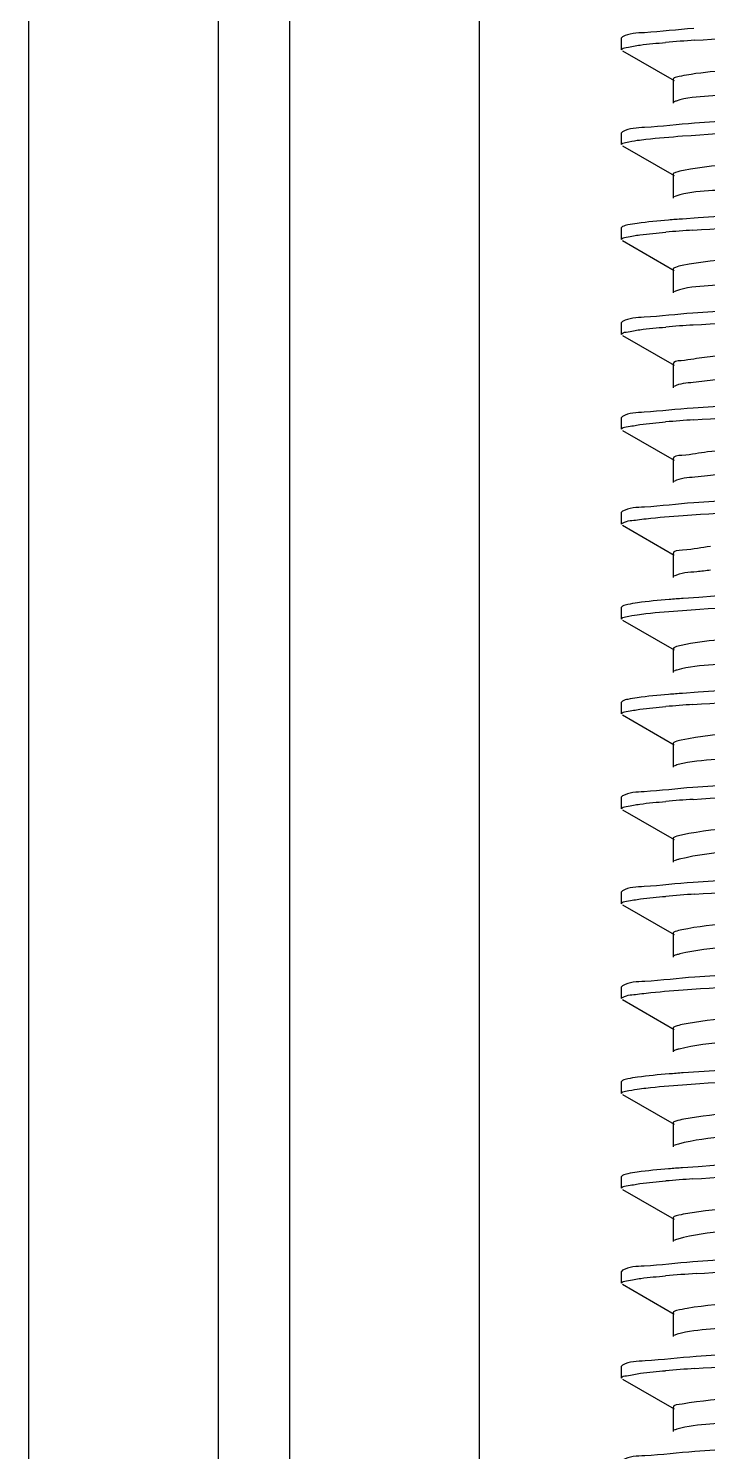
# Model space of a CAD drawing. Extents: x 1382187 to 1725648, y 860327 to 1571294.
# Drawn here: x 1512743.1 to 1512913.5, y 1212061.1 to 1212418.3 of the extents above; entities that cross this region are included whole.
import ezdxf

# ---------------------------------------------------------------- set-up
doc = ezdxf.new("R2010")
doc.units = 0
doc.header["$LTSCALE"] = 1000
doc.header["$MEASUREMENT"] = 0

msp = doc.modelspace()

# ---------------------------------------------------------------- linework, layer by layer
at = {"linetype": 'Continuous'}
for p, q in [((1512743.1, 1215988.29), (1512743.1, 1211247.26)), ((1512790.73, 1215988.29), (1512790.73, 1211247.26)), ((1512808.59, 1215988.29), (1512808.59, 1211247.26)), ((1512856.21, 1215988.29), (1512856.21, 1211247.26)), ((1512892.16, 1212416.19), (1512891.93, 1212415.93)), ((1512891.93, 1212412.95), (1512891.93, 1212415.93)), ((1512891.93, 1212412.95), (1512891.93, 1212415.93)), ((1512892.16, 1212412.69), (1512905.08, 1212405.21)), ((1512904.82, 1212405.51), (1512904.82, 1212399.56)), ((1512892.16, 1212392.38), (1512891.93, 1212392.12)), ((1512891.93, 1212389.14), (1512891.93, 1212392.12)), ((1512891.93, 1212389.14), (1512891.93, 1212392.12)), ((1512892.16, 1212388.88), (1512905.08, 1212381.4)), ((1512904.82, 1212381.7), (1512904.82, 1212375.75)), ((1512905.52, 1212376.24), (1512905.08, 1212376.05)), ((1512892.16, 1212368.57), (1512891.93, 1212368.31)), ((1512891.93, 1212365.33), (1512891.93, 1212368.31)), ((1512891.93, 1212365.33), (1512891.93, 1212368.31)), ((1512892.16, 1212365.07), (1512905.08, 1212357.59)), ((1512904.82, 1212357.89), (1512904.82, 1212351.93)), ((1512905.48, 1212352.41), (1512905.08, 1212352.24)), ((1512892.16, 1212344.75), (1512891.93, 1212344.49)), ((1512891.93, 1212341.52), (1512891.93, 1212344.49)), ((1512891.93, 1212341.52), (1512891.93, 1212344.49)), ((1512892.16, 1212341.26), (1512905.08, 1212333.77)), ((1512904.82, 1212334.07), (1512904.82, 1212328.12)), ((1512892.16, 1212320.94), (1512891.93, 1212320.68)), ((1512891.93, 1212317.7), (1512891.93, 1212320.68)), ((1512891.93, 1212317.7), (1512891.93, 1212320.68)), ((1512892.16, 1212317.44), (1512905.08, 1212309.96)), ((1512904.82, 1212310.26), (1512904.82, 1212304.31)), ((1512892.16, 1212297.13), (1512891.93, 1212296.87)), ((1512891.93, 1212293.89), (1512891.93, 1212296.87)), ((1512891.93, 1212293.89), (1512891.93, 1212296.87)), ((1512892.16, 1212293.63), (1512905.08, 1212286.15)), ((1512904.82, 1212286.45), (1512904.82, 1212280.5)), ((1512892.16, 1212273.31), (1512891.93, 1212273.05)), ((1512891.93, 1212270.08), (1512891.93, 1212273.05)), ((1512891.93, 1212270.08), (1512891.93, 1212273.05)), ((1512892.16, 1212269.82), (1512905.08, 1212262.33)), ((1512904.82, 1212262.64), (1512904.82, 1212256.68)), ((1512892.16, 1212249.5), (1512891.93, 1212249.24)), ((1512891.93, 1212246.26), (1512891.93, 1212249.24)), ((1512891.93, 1212246.26), (1512891.93, 1212249.24)), ((1512892.16, 1212246), (1512905.08, 1212238.52)), ((1512904.82, 1212238.82), (1512904.82, 1212232.87)), ((1512892.16, 1212225.69), (1512891.93, 1212225.43)), ((1512891.93, 1212222.45), (1512891.93, 1212225.43)), ((1512891.93, 1212222.45), (1512891.93, 1212225.43)), ((1512892.16, 1212222.19), (1512905.08, 1212214.71)), ((1512904.82, 1212215.01), (1512904.82, 1212209.06)), ((1512892.16, 1212201.88), (1512891.93, 1212201.62)), ((1512891.93, 1212198.64), (1512891.93, 1212201.62)), ((1512891.93, 1212198.64), (1512891.93, 1212201.62)), ((1512892.16, 1212198.38), (1512905.08, 1212190.9)), ((1512904.82, 1212191.2), (1512904.82, 1212185.24)), ((1512892.16, 1212178.06), (1512891.93, 1212177.8)), ((1512891.93, 1212174.83), (1512891.93, 1212177.8)), ((1512891.93, 1212174.83), (1512891.93, 1212177.8)), ((1512892.16, 1212174.57), (1512905.08, 1212167.08)), ((1512904.82, 1212167.38), (1512904.82, 1212161.43)), ((1512892.16, 1212154.25), (1512891.93, 1212153.99)), ((1512891.93, 1212151.01), (1512891.93, 1212153.99)), ((1512891.93, 1212151.01), (1512891.93, 1212153.99)), ((1512892.16, 1212150.75), (1512905.08, 1212143.27)), ((1512904.82, 1212143.57), (1512904.82, 1212137.62)), ((1512892.16, 1212130.44), (1512891.93, 1212130.18)), ((1512891.93, 1212127.2), (1512891.93, 1212130.18)), ((1512891.93, 1212127.2), (1512891.93, 1212130.18)), ((1512892.16, 1212126.94), (1512905.08, 1212119.46)), ((1512904.82, 1212119.76), (1512904.82, 1212113.81)), ((1512892.16, 1212106.63), (1512891.93, 1212106.36)), ((1512891.93, 1212103.39), (1512891.93, 1212106.36)), ((1512891.93, 1212103.39), (1512891.93, 1212106.36)), ((1512892.16, 1212103.13), (1512905.08, 1212095.65)), ((1512904.82, 1212095.95), (1512904.82, 1212089.99)), ((1512892.16, 1212082.81), (1512891.93, 1212082.55)), ((1512891.93, 1212079.58), (1512891.93, 1212082.55)), ((1512891.93, 1212079.58), (1512891.93, 1212082.55)), ((1512892.16, 1212079.31), (1512905.08, 1212071.83)), ((1512904.82, 1212072.13), (1512904.82, 1212066.18))]:
    msp.add_line(p, q, dxfattribs=at)
for centre, radius, start, end in [((1512937.69, 1212001.6), 414.65, 93.7954, 94.806), ((1512937.15, 1211960.7), 407.91, 93.8436, 94.8035), ((1512937.22, 1211936.01), 408.78, 93.8362, 94.8047), ((1512937.4, 1211910.02), 410.97, 93.8204, 94.8056), ((1512937.15, 1211841.64), 407.9, 93.8437, 94.8034), ((1512937.22, 1211817), 408.74, 93.8366, 94.8046), ((1512937.84, 1211785.36), 416.58, 93.7887, 94.801), ((1512937.15, 1211722.58), 407.89, 93.8438, 94.8034), ((1512938.28, 1211684.5), 422.21, 93.753, 94.8001), ((1512937.85, 1211666.12), 416.76, 93.7875, 94.801)]:
    msp.add_arc(centre, radius, start, end, dxfattribs=at)
for points, knots in [([(1512910.24, 1212415.34), (1512921.53, 1212416.11), (1512972.93, 1212418.58), (1513024.39, 1212419.77), (1513064.43, 1212422.49)], [0, 0, 0, 0, 0.21997, 1, 1, 1, 1]), ([(1512910.02, 1212418.31), (1512905.89, 1212418.02), (1512900.09, 1212417.22), (1512893.77, 1212417.12), (1512892.16, 1212416.19)], [0, 0, 0, 0, 0.690434, 1, 1, 1, 1]), ([(1513065.26, 1212416.19), (1513055.13, 1212414.73), (1513019.96, 1212413.13), (1512974.04, 1212411), (1512931.9, 1212408.66), (1512914.55, 1212407.64), (1512908.16, 1212406.6)], [0, 0, 0, 0, 0.195214, 0.66949, 0.876579, 1, 1, 1, 1]), ([(1512891.93, 1212412.95), (1512891.93, 1212413.39), (1512894.22, 1212413.67), (1512895.38, 1212413.99), (1512896.54, 1212414.14)], [0, 0, 0, 0, 0.271456, 1, 1, 1, 1]), ([(1513065.26, 1212410.24), (1513054.27, 1212408.65), (1513025.56, 1212407.48), (1512988.09, 1212405.55), (1512954.12, 1212403.95), (1512932.18, 1212402.89), (1512916.51, 1212401.49), (1512908.18, 1212400.96), (1512905.57, 1212400.07)], [0, 0, 0, 0, 0.2081, 0.537452, 0.703534, 0.845734, 0.94828, 1, 1, 1, 1]), ([(1512908.16, 1212406.6), (1512907.32, 1212406.46), (1512906.41, 1212406.24), (1512904.82, 1212405.85), (1512904.82, 1212405.51)], [0, 0, 0, 0, 0.718866, 1, 1, 1, 1]), ([(1513064.43, 1212401.66), (1513053.19, 1212400.89), (1513001.79, 1212398.42), (1512950.34, 1212397.21), (1512910.24, 1212394.51)], [0, 0, 0, 0, 0.218927, 1, 1, 1, 1]), ([(1512905.57, 1212400.07), (1512905.47, 1212400.04), (1512905.31, 1212399.98), (1512905.15, 1212399.9), (1512905.08, 1212399.86)], [0, 0, 0, 0, 0.55363, 1, 1, 1, 1]), ([(1512907.2, 1212391.32), (1512918.69, 1212392.16), (1512972.07, 1212394.76), (1513025.52, 1212395.81), (1513067.32, 1212398.88)], [0, 0, 0, 0, 0.21564, 1, 1, 1, 1]), ([(1512910.24, 1212394.51), (1512906.06, 1212394.22), (1512900.19, 1212393.41), (1512893.79, 1212393.32), (1512892.16, 1212392.38)], [0, 0, 0, 0, 0.690663, 1, 1, 1, 1]), ([(1512895.84, 1212390.23), (1512896.56, 1212390.33), (1512900.34, 1212390.79), (1512904.13, 1212391.09), (1512907.2, 1212391.32)], [0, 0, 0, 0, 0.191483, 1, 1, 1, 1]), ([(1513065.77, 1212392.46), (1513055.63, 1212390.9), (1513028.62, 1212389.77), (1512985.32, 1212387.62), (1512942.82, 1212385.26), (1512916.78, 1212384.38), (1512907.42, 1212382.65)], [0, 0, 0, 0, 0.194105, 0.509785, 0.82001, 1, 1, 1, 1]), ([(1512891.93, 1212389.14), (1512891.93, 1212389.52), (1512893.85, 1212389.83), (1512894.86, 1212390.09), (1512895.84, 1212390.23)], [0, 0, 0, 0, 0.274278, 1, 1, 1, 1]), ([(1513065.77, 1212386.5), (1513054.95, 1212384.84), (1513026.26, 1212383.74), (1512988.75, 1212381.76), (1512954.5, 1212380.15), (1512932.32, 1212379.1), (1512916.53, 1212377.66), (1512908.12, 1212377.16), (1512905.52, 1212376.24)], [0, 0, 0, 0, 0.204575, 0.534732, 0.702004, 0.845303, 0.948449, 1, 1, 1, 1]), ([(1512907.42, 1212382.65), (1512906.76, 1212382.53), (1512906.03, 1212382.36), (1512904.82, 1212381.97), (1512904.82, 1212381.7)], [0, 0, 0, 0, 0.712667, 1, 1, 1, 1]), ([(1513067.32, 1212378.05), (1513055.86, 1212377.2), (1513002.48, 1212374.6), (1512949.03, 1212373.55), (1512907.2, 1212370.48)], [0, 0, 0, 0, 0.215051, 1, 1, 1, 1]), ([(1512909.81, 1212367.69), (1512921.09, 1212368.46), (1512972.68, 1212370.94), (1513024.33, 1212372.13), (1513064.56, 1212374.88)], [0, 0, 0, 0, 0.219067, 1, 1, 1, 1]), ([(1512895.84, 1212369.39), (1512895.04, 1212369.28), (1512893.81, 1212369.07), (1512892.55, 1212368.79), (1512892.16, 1212368.57)], [0, 0, 0, 0, 0.643579, 1, 1, 1, 1]), ([(1512907.2, 1212370.48), (1512906.03, 1212370.4), (1512902.24, 1212370.1), (1512898.45, 1212369.76), (1512895.84, 1212369.39)], [0, 0, 0, 0, 0.307323, 1, 1, 1, 1]), ([(1512891.93, 1212365.33), (1512891.93, 1212365.76), (1512894.21, 1212366.05), (1512895.36, 1212366.36), (1512896.5, 1212366.51)], [0, 0, 0, 0, 0.271597, 1, 1, 1, 1]), ([(1513066.25, 1212368.72), (1513056.22, 1212367.07), (1513029.1, 1212366.02), (1512985.52, 1212363.82), (1512942.68, 1212361.39), (1512916.44, 1212360.61), (1512907.13, 1212358.79)], [0, 0, 0, 0, 0.1914, 0.508904, 0.82143, 1, 1, 1, 1]), ([(1513066.25, 1212362.77), (1513055.6, 1212361.01), (1513026.95, 1212360.01), (1512989.43, 1212357.97), (1512954.89, 1212356.36), (1512932.48, 1212355.3), (1512916.55, 1212353.84), (1512908.07, 1212353.36), (1512905.48, 1212352.41)], [0, 0, 0, 0, 0.200932, 0.531835, 0.700309, 0.844745, 0.948548, 1, 1, 1, 1]), ([(1512907.13, 1212358.79), (1512906.55, 1212358.67), (1512905.87, 1212358.52), (1512904.82, 1212358.13), (1512904.82, 1212357.89)], [0, 0, 0, 0, 0.709469, 1, 1, 1, 1]), ([(1513064.56, 1212354.04), (1513053.28, 1212353.27), (1513001.69, 1212350.78), (1512950.04, 1212349.6), (1512909.81, 1212346.85)], [0, 0, 0, 0, 0.219037, 1, 1, 1, 1]), ([(1512909.87, 1212343.88), (1512921.15, 1212344.65), (1512972.69, 1212347.13), (1513024.29, 1212348.32), (1513064.48, 1212351.06)], [0, 0, 0, 0, 0.219143, 1, 1, 1, 1]), ([(1512909.81, 1212346.85), (1512905.72, 1212346.57), (1512900, 1212345.78), (1512893.75, 1212345.67), (1512892.16, 1212344.75)], [0, 0, 0, 0, 0.690196, 1, 1, 1, 1]), ([(1513066.7, 1212344.98), (1513057.95, 1212343.44), (1513033.77, 1212342.47), (1512993.68, 1212340.24), (1512951.19, 1212338.33), (1512923.89, 1212336.95), (1512912.75, 1212335.75)], [0, 0, 0, 0, 0.172879, 0.468878, 0.781995, 1, 1, 1, 1]), ([(1512891.93, 1212341.52), (1512891.93, 1212341.95), (1512894.2, 1212342.23), (1512895.35, 1212342.54), (1512896.49, 1212342.69)], [0, 0, 0, 0, 0.271633, 1, 1, 1, 1]), ([(1513066.7, 1212339.03), (1513057.95, 1212337.48), (1513033.77, 1212336.52), (1512993.68, 1212334.28), (1512951.19, 1212332.38), (1512923.89, 1212331), (1512912.75, 1212329.8)], [0, 0, 0, 0, 0.172879, 0.468878, 0.781995, 1, 1, 1, 1]), ([(1512912.75, 1212335.75), (1512910.77, 1212335.54), (1512908.88, 1212334.95), (1512904.82, 1212334.8), (1512904.82, 1212334.07)], [0, 0, 0, 0, 0.733223, 1, 1, 1, 1]), ([(1513064.48, 1212330.22), (1513053.2, 1212329.45), (1513001.66, 1212326.97), (1512950.06, 1212325.78), (1512909.87, 1212323.04)], [0, 0, 0, 0, 0.219178, 1, 1, 1, 1]), ([(1512912.75, 1212329.8), (1512911.79, 1212329.69), (1512909.25, 1212329.32), (1512906.49, 1212329.24), (1512905.08, 1212328.42)], [0, 0, 0, 0, 0.372684, 1, 1, 1, 1]), ([(1512910.01, 1212320.08), (1512921.3, 1212320.84), (1512972.77, 1212323.32), (1513024.3, 1212324.51), (1513064.43, 1212327.24)], [0, 0, 0, 0, 0.219437, 1, 1, 1, 1]), ([(1512909.87, 1212323.04), (1512905.77, 1212322.76), (1512900.02, 1212321.97), (1512893.76, 1212321.86), (1512892.16, 1212320.94)], [0, 0, 0, 0, 0.690275, 1, 1, 1, 1]), ([(1513067.12, 1212321.25), (1513058.66, 1212319.63), (1513034.86, 1212318.77), (1512995.13, 1212316.47), (1512952.46, 1212314.6), (1512924.86, 1212313.19), (1512913.47, 1212312.01)], [0, 0, 0, 0, 0.167774, 0.461831, 0.776883, 1, 1, 1, 1]), ([(1512891.93, 1212317.7), (1512891.93, 1212318.13), (1512894.2, 1212318.42), (1512895.35, 1212318.73), (1512896.5, 1212318.88)], [0, 0, 0, 0, 0.271588, 1, 1, 1, 1]), ([(1513067.12, 1212315.29), (1513058.66, 1212313.68), (1513034.86, 1212312.82), (1512995.13, 1212310.51), (1512952.46, 1212308.64), (1512924.86, 1212307.24), (1512913.47, 1212306.06)], [0, 0, 0, 0, 0.167774, 0.461831, 0.776883, 1, 1, 1, 1]), ([(1512913.47, 1212312.01), (1512911.31, 1212311.79), (1512909.27, 1212311.14), (1512904.82, 1212311.05), (1512904.82, 1212310.26)], [0, 0, 0, 0, 0.734072, 1, 1, 1, 1]), ([(1512913.47, 1212306.06), (1512912.42, 1212305.95), (1512909.64, 1212305.55), (1512906.62, 1212305.5), (1512905.08, 1212304.61)], [0, 0, 0, 0, 0.374658, 1, 1, 1, 1]), ([(1513064.43, 1212306.4), (1513053.17, 1212305.64), (1513001.69, 1212303.16), (1512950.16, 1212301.96), (1512910.01, 1212299.24)], [0, 0, 0, 0, 0.219145, 1, 1, 1, 1]), ([(1512907.36, 1212296.08), (1512918.87, 1212296.92), (1512972.21, 1212299.51), (1513025.63, 1212300.56), (1513067.38, 1212303.64)], [0, 0, 0, 0, 0.216129, 1, 1, 1, 1]), ([(1512910.01, 1212299.24), (1512905.88, 1212298.96), (1512900.09, 1212298.16), (1512893.77, 1212298.05), (1512892.16, 1212297.13)], [0, 0, 0, 0, 0.690428, 1, 1, 1, 1]), ([(1512891.93, 1212293.89), (1512891.93, 1212294.01), (1512893.34, 1212294.9), (1512894.63, 1212294.81), (1512895.89, 1212294.99)], [0, 0, 0, 0, 0.088901, 1, 1, 1, 1]), ([(1512895.89, 1212294.99), (1512896.62, 1212295.09), (1512900.43, 1212295.55), (1512904.26, 1212295.85), (1512907.36, 1212296.08)], [0, 0, 0, 0, 0.191572, 1, 1, 1, 1]), ([(1512914.23, 1212288.28), (1512911.88, 1212288.05), (1512909.68, 1212287.33), (1512904.82, 1212287.3), (1512904.82, 1212286.45)], [0, 0, 0, 0, 0.734772, 1, 1, 1, 1]), ([(1512914.23, 1212282.32), (1512913.07, 1212282.21), (1512910.05, 1212281.77), (1512906.75, 1212281.77), (1512905.08, 1212280.8)], [0, 0, 0, 0, 0.376452, 1, 1, 1, 1]), ([(1513067.38, 1212282.8), (1513055.94, 1212281.96), (1513002.6, 1212279.35), (1512949.18, 1212278.29), (1512907.36, 1212275.24)], [0, 0, 0, 0, 0.214712, 1, 1, 1, 1]), ([(1512907.2, 1212272.25), (1512918.7, 1212273.1), (1512972.07, 1212275.7), (1513025.53, 1212276.74), (1513067.32, 1212279.82)], [0, 0, 0, 0, 0.215653, 1, 1, 1, 1]), ([(1512895.89, 1212274.15), (1512895.07, 1212274.04), (1512893.83, 1212273.82), (1512892.55, 1212273.54), (1512892.16, 1212273.31)], [0, 0, 0, 0, 0.644071, 1, 1, 1, 1]), ([(1512907.36, 1212275.24), (1512906.18, 1212275.16), (1512902.35, 1212274.86), (1512898.52, 1212274.52), (1512895.89, 1212274.15)], [0, 0, 0, 0, 0.307216, 1, 1, 1, 1]), ([(1513067.85, 1212273.77), (1513058.6, 1212271.66), (1513022.42, 1212270.97), (1512975.22, 1212268.2), (1512931.04, 1212265.62), (1512913.05, 1212264.78), (1512906.82, 1212263.47)], [0, 0, 0, 0, 0.176446, 0.666999, 0.881663, 1, 1, 1, 1]), ([(1512891.93, 1212270.08), (1512891.93, 1212270.45), (1512893.85, 1212270.77), (1512894.86, 1212271.03), (1512895.84, 1212271.17)], [0, 0, 0, 0, 0.274271, 1, 1, 1, 1]), ([(1512895.84, 1212271.17), (1512896.56, 1212271.27), (1512900.34, 1212271.73), (1512904.14, 1212272.03), (1512907.2, 1212272.25)], [0, 0, 0, 0, 0.191488, 1, 1, 1, 1]), ([(1513067.43, 1212267.73), (1513057.54, 1212265.71), (1513029.56, 1212265.09), (1512984.71, 1212262.27), (1512943.78, 1212260.87), (1512917.76, 1212258.76), (1512908.74, 1212258.14), (1512905.81, 1212257.27)], [0, 0, 0, 0, 0.18687, 0.514831, 0.834376, 0.943334, 1, 1, 1, 1]), ([(1512906.82, 1212263.47), (1512906.31, 1212263.37), (1512905.71, 1212263.23), (1512904.82, 1212262.85), (1512904.82, 1212262.64)], [0, 0, 0, 0, 0.704889, 1, 1, 1, 1]), ([(1513067.32, 1212258.98), (1513055.86, 1212258.14), (1513002.49, 1212255.54), (1512949.03, 1212254.48), (1512907.2, 1212251.42)], [0, 0, 0, 0, 0.215042, 1, 1, 1, 1]), ([(1512905.81, 1212257.27), (1512905.66, 1212257.23), (1512905.42, 1212257.15), (1512905.18, 1212257.04), (1512905.08, 1212256.98)], [0, 0, 0, 0, 0.569367, 1, 1, 1, 1]), ([(1512909.81, 1212248.62), (1512921.09, 1212249.39), (1512972.68, 1212251.88), (1513024.33, 1212253.07), (1513064.57, 1212255.81)], [0, 0, 0, 0, 0.219068, 1, 1, 1, 1]), ([(1512907.2, 1212251.42), (1512906.04, 1212251.33), (1512902.24, 1212251.04), (1512898.45, 1212250.7), (1512895.84, 1212250.33)], [0, 0, 0, 0, 0.307318, 1, 1, 1, 1]), ([(1512895.84, 1212250.33), (1512895.04, 1212250.22), (1512893.81, 1212250), (1512892.55, 1212249.73), (1512892.16, 1212249.5)], [0, 0, 0, 0, 0.643594, 1, 1, 1, 1]), ([(1513068.17, 1212250.04), (1513059.18, 1212247.76), (1513032.35, 1212247.57), (1512988.58, 1212244.75), (1512944.08, 1212242.33), (1512916.53, 1212241.68), (1512906.85, 1212239.67)], [0, 0, 0, 0, 0.172051, 0.492047, 0.816531, 1, 1, 1, 1]), ([(1512891.93, 1212246.26), (1512891.93, 1212246.7), (1512894.21, 1212246.98), (1512895.36, 1212247.29), (1512896.5, 1212247.44)], [0, 0, 0, 0, 0.271594, 1, 1, 1, 1]), ([(1513067.5, 1212243.93), (1513057.76, 1212241.91), (1513030.07, 1212241.31), (1512985.53, 1212238.51), (1512944.7, 1212237.06), (1512918.4, 1212235.03), (1512909.18, 1212234.35), (1512906.08, 1212233.53)], [0, 0, 0, 0, 0.184387, 0.509861, 0.829743, 0.940495, 1, 1, 1, 1]), ([(1512906.85, 1212239.67), (1512906.34, 1212239.56), (1512905.73, 1212239.42), (1512904.82, 1212239.04), (1512904.82, 1212238.82)], [0, 0, 0, 0, 0.705216, 1, 1, 1, 1]), ([(1512906.08, 1212233.53), (1512905.88, 1212233.48), (1512905.54, 1212233.38), (1512905.21, 1212233.25), (1512905.08, 1212233.17)], [0, 0, 0, 0, 0.58242, 1, 1, 1, 1]), ([(1513064.57, 1212234.98), (1513053.28, 1212234.21), (1513001.7, 1212231.72), (1512950.05, 1212230.53), (1512909.81, 1212227.79)], [0, 0, 0, 0, 0.219029, 1, 1, 1, 1]), ([(1512909.87, 1212224.82), (1512921.15, 1212225.58), (1512972.69, 1212228.07), (1513024.29, 1212229.26), (1513064.48, 1212231.99)], [0, 0, 0, 0, 0.219138, 1, 1, 1, 1]), ([(1512909.81, 1212227.79), (1512905.72, 1212227.51), (1512900, 1212226.72), (1512893.75, 1212226.6), (1512892.16, 1212225.69)], [0, 0, 0, 0, 0.690195, 1, 1, 1, 1]), ([(1512891.93, 1212222.45), (1512891.93, 1212222.88), (1512894.2, 1212223.17), (1512895.35, 1212223.48), (1512896.49, 1212223.63)], [0, 0, 0, 0, 0.271633, 1, 1, 1, 1]), ([(1513068.45, 1212226.3), (1513065.45, 1212225.45), (1513056.35, 1212224.8), (1513030.21, 1212222.73), (1512989.31, 1212221.3), (1512944.59, 1212218.49), (1512916.73, 1212217.88), (1512906.91, 1212215.87)], [0, 0, 0, 0, 0.057838, 0.167543, 0.487244, 0.814181, 1, 1, 1, 1]), ([(1513067.54, 1212220.13), (1513057.94, 1212218.11), (1513030.56, 1212217.48), (1512986.25, 1212215.02), (1512942.43, 1212212.32), (1512915.53, 1212211.97), (1512906.38, 1212209.8)], [0, 0, 0, 0, 0.182223, 0.50526, 0.82533, 1, 1, 1, 1]), ([(1512906.91, 1212215.87), (1512906.38, 1212215.76), (1512905.76, 1212215.61), (1512904.82, 1212215.24), (1512904.82, 1212215.01)], [0, 0, 0, 0, 0.705925, 1, 1, 1, 1]), ([(1512906.38, 1212209.8), (1512906.12, 1212209.73), (1512905.68, 1212209.62), (1512905.24, 1212209.45), (1512905.08, 1212209.36)], [0, 0, 0, 0, 0.593796, 1, 1, 1, 1]), ([(1513064.48, 1212211.16), (1513053.2, 1212210.39), (1513001.66, 1212207.91), (1512950.06, 1212206.72), (1512909.87, 1212203.98)], [0, 0, 0, 0, 0.219177, 1, 1, 1, 1]), ([(1512910.31, 1212201.03), (1512921.45, 1212201.78), (1512972.39, 1212204.23), (1513023.4, 1212205.47), (1513063.16, 1212208.09)], [0, 0, 0, 0, 0.218817, 1, 1, 1, 1]), ([(1512909.87, 1212203.98), (1512905.77, 1212203.7), (1512900.02, 1212202.9), (1512893.76, 1212202.79), (1512892.16, 1212201.88)], [0, 0, 0, 0, 0.690271, 1, 1, 1, 1]), ([(1512891.93, 1212198.64), (1512891.93, 1212199.08), (1512894.29, 1212199.36), (1512895.47, 1212199.69), (1512896.66, 1212199.84)], [0, 0, 0, 0, 0.27108, 1, 1, 1, 1]), ([(1513059.82, 1212201.24), (1513048.19, 1212200.11), (1513020.39, 1212198.68), (1512977.71, 1212196.85), (1512938.5, 1212194.51), (1512915.17, 1212193.72), (1512906.99, 1212192.07)], [0, 0, 0, 0, 0.228997, 0.545176, 0.836537, 1, 1, 1, 1]), ([(1513059.82, 1212195.29), (1513048.04, 1212194.14), (1513019.92, 1212192.7), (1512976.86, 1212190.9), (1512937.7, 1212188.41), (1512914.49, 1212187.81), (1512906.56, 1212186.03)], [0, 0, 0, 0, 0.23121, 0.549998, 0.841262, 1, 1, 1, 1]), ([(1512906.99, 1212192.07), (1512906.44, 1212191.96), (1512905.8, 1212191.81), (1512904.83, 1212191.43), (1512904.82, 1212191.2)], [0, 0, 0, 0, 0.706927, 1, 1, 1, 1]), ([(1513063.16, 1212187.26), (1513051.87, 1212186.51), (1513000.92, 1212184.07), (1512949.91, 1212182.86), (1512910.31, 1212180.2)], [0, 0, 0, 0, 0.221759, 1, 1, 1, 1]), ([(1512906.56, 1212186.03), (1512906.26, 1212185.96), (1512905.76, 1212185.83), (1512905.26, 1212185.65), (1512905.08, 1212185.55)], [0, 0, 0, 0, 0.599352, 1, 1, 1, 1]), ([(1512907.37, 1212177.01), (1512918.88, 1212177.85), (1512972.22, 1212180.45), (1513025.64, 1212181.5), (1513067.38, 1212184.57)], [0, 0, 0, 0, 0.216148, 1, 1, 1, 1]), ([(1512910.31, 1212180.2), (1512906.11, 1212179.91), (1512900.22, 1212179.1), (1512893.8, 1212179), (1512892.16, 1212178.06)], [0, 0, 0, 0, 0.690689, 1, 1, 1, 1]), ([(1512895.89, 1212175.92), (1512896.62, 1212176.02), (1512900.43, 1212176.49), (1512904.27, 1212176.79), (1512907.37, 1212177.01)], [0, 0, 0, 0, 0.191574, 1, 1, 1, 1]), ([(1513060.59, 1212177.51), (1513049.1, 1212176.34), (1513021.39, 1212174.92), (1512978.64, 1212173.07), (1512939.06, 1212170.74), (1512915.42, 1212169.92), (1512907.09, 1212168.28)], [0, 0, 0, 0, 0.22522, 0.541066, 0.834324, 1, 1, 1, 1]), ([(1512891.93, 1212174.83), (1512891.93, 1212174.95), (1512893.34, 1212175.84), (1512894.64, 1212175.75), (1512895.89, 1212175.92)], [0, 0, 0, 0, 0.088892, 1, 1, 1, 1]), ([(1513060.59, 1212171.55), (1513048.84, 1212170.36), (1513020.54, 1212168.92), (1512977.1, 1212167.13), (1512937.61, 1212164.51), (1512914.2, 1212164.06), (1512906.33, 1212162.16)], [0, 0, 0, 0, 0.229214, 0.549847, 0.842959, 1, 1, 1, 1]), ([(1512907.09, 1212168.28), (1512906.52, 1212168.16), (1512905.85, 1212168.01), (1512904.83, 1212167.63), (1512904.82, 1212167.38)], [0, 0, 0, 0, 0.708145, 1, 1, 1, 1]), ([(1512906.33, 1212162.16), (1512906.08, 1212162.1), (1512905.65, 1212161.98), (1512905.24, 1212161.82), (1512905.08, 1212161.73)], [0, 0, 0, 0, 0.591731, 1, 1, 1, 1]), ([(1513067.38, 1212163.74), (1513055.95, 1212162.89), (1513002.61, 1212160.29), (1512949.19, 1212159.23), (1512907.37, 1212156.18)], [0, 0, 0, 0, 0.214698, 1, 1, 1, 1]), ([(1512907.21, 1212153.19), (1512918.7, 1212154.03), (1512972.08, 1212156.63), (1513025.53, 1212157.68), (1513067.32, 1212160.76)], [0, 0, 0, 0, 0.215666, 1, 1, 1, 1]), ([(1512895.89, 1212155.09), (1512895.07, 1212154.97), (1512893.83, 1212154.76), (1512892.55, 1212154.48), (1512892.16, 1212154.25)], [0, 0, 0, 0, 0.644088, 1, 1, 1, 1]), ([(1512907.37, 1212156.18), (1512906.19, 1212156.09), (1512902.36, 1212155.79), (1512898.53, 1212155.45), (1512895.89, 1212155.09)], [0, 0, 0, 0, 0.307214, 1, 1, 1, 1]), ([(1512891.93, 1212151.01), (1512891.93, 1212151.39), (1512893.85, 1212151.7), (1512894.86, 1212151.97), (1512895.84, 1212152.1)], [0, 0, 0, 0, 0.274264, 1, 1, 1, 1]), ([(1512895.84, 1212152.1), (1512896.56, 1212152.2), (1512900.34, 1212152.66), (1512904.14, 1212152.96), (1512907.21, 1212153.19)], [0, 0, 0, 0, 0.191492, 1, 1, 1, 1]), ([(1513061.32, 1212153.77), (1513050.08, 1212152.58), (1513022.66, 1212151.19), (1512980.09, 1212149.3), (1512940.15, 1212147.04), (1512916.12, 1212146.11), (1512907.49, 1212144.54)], [0, 0, 0, 0, 0.2201, 0.53401, 0.829213, 1, 1, 1, 1]), ([(1513061.32, 1212147.82), (1513049.63, 1212146.58), (1513021.19, 1212145.14), (1512977.42, 1212143.36), (1512937.61, 1212140.62), (1512913.97, 1212140.32), (1512906.15, 1212138.3)], [0, 0, 0, 0, 0.226945, 0.549209, 0.84423, 1, 1, 1, 1]), ([(1512907.49, 1212144.54), (1512906.82, 1212144.42), (1512906.06, 1212144.24), (1512904.83, 1212143.85), (1512904.82, 1212143.57)], [0, 0, 0, 0, 0.71294, 1, 1, 1, 1]), ([(1512906.15, 1212138.3), (1512905.94, 1212138.25), (1512905.57, 1212138.14), (1512905.22, 1212138), (1512905.08, 1212137.92)], [0, 0, 0, 0, 0.584772, 1, 1, 1, 1]), ([(1513067.32, 1212139.92), (1513055.87, 1212139.08), (1513002.49, 1212136.47), (1512949.04, 1212135.42), (1512907.21, 1212132.35)], [0, 0, 0, 0, 0.215033, 1, 1, 1, 1]), ([(1512909.81, 1212129.56), (1512921.09, 1212130.33), (1512972.68, 1212132.82), (1513024.33, 1212134), (1513064.57, 1212136.75)], [0, 0, 0, 0, 0.219069, 1, 1, 1, 1]), ([(1512895.84, 1212131.27), (1512895.04, 1212131.15), (1512893.81, 1212130.94), (1512892.55, 1212130.66), (1512892.16, 1212130.44)], [0, 0, 0, 0, 0.643609, 1, 1, 1, 1]), ([(1512907.21, 1212132.35), (1512906.04, 1212132.27), (1512902.25, 1212131.97), (1512898.45, 1212131.63), (1512895.84, 1212131.27)], [0, 0, 0, 0, 0.307313, 1, 1, 1, 1]), ([(1513062.03, 1212130.03), (1513051.03, 1212128.82), (1513023.92, 1212127.45), (1512981.55, 1212125.53), (1512941.26, 1212123.33), (1512916.85, 1212122.31), (1512907.93, 1212120.8)], [0, 0, 0, 0, 0.215, 0.526978, 0.824118, 1, 1, 1, 1]), ([(1512891.93, 1212127.2), (1512891.93, 1212127.63), (1512894.21, 1212127.92), (1512895.36, 1212128.23), (1512896.51, 1212128.38)], [0, 0, 0, 0, 0.271592, 1, 1, 1, 1]), ([(1513062.03, 1212124.08), (1513050.4, 1212122.8), (1513021.86, 1212121.37), (1512977.79, 1212119.59), (1512937.66, 1212116.73), (1512913.79, 1212116.58), (1512906, 1212114.45)], [0, 0, 0, 0, 0.224438, 0.548154, 0.845143, 1, 1, 1, 1]), ([(1512907.93, 1212120.8), (1512907.14, 1212120.67), (1512906.29, 1212120.47), (1512904.83, 1212120.07), (1512904.82, 1212119.76)], [0, 0, 0, 0, 0.716901, 1, 1, 1, 1]), ([(1513064.57, 1212115.91), (1513053.29, 1212115.14), (1513001.7, 1212112.66), (1512950.05, 1212111.47), (1512909.81, 1212108.72)], [0, 0, 0, 0, 0.219021, 1, 1, 1, 1]), ([(1512906, 1212114.45), (1512905.82, 1212114.4), (1512905.51, 1212114.3), (1512905.2, 1212114.18), (1512905.08, 1212114.11)], [0, 0, 0, 0, 0.578442, 1, 1, 1, 1]), ([(1512910.65, 1212105.8), (1512921.83, 1212106.55), (1512972.77, 1212109), (1513023.77, 1212110.22), (1513063.47, 1212112.86)], [0, 0, 0, 0, 0.219887, 1, 1, 1, 1]), ([(1512909.81, 1212108.72), (1512905.72, 1212108.45), (1512899.99, 1212107.65), (1512893.75, 1212107.54), (1512892.16, 1212106.63)], [0, 0, 0, 0, 0.690194, 1, 1, 1, 1]), ([(1513062.71, 1212106.3), (1513051.96, 1212105.06), (1513025.17, 1212103.71), (1512983.01, 1212101.76), (1512942.39, 1212099.61), (1512917.6, 1212098.52), (1512908.39, 1212097.07)], [0, 0, 0, 0, 0.209915, 0.519968, 0.819038, 1, 1, 1, 1]), ([(1512891.93, 1212103.39), (1512891.93, 1212103.84), (1512894.33, 1212104.11), (1512895.53, 1212104.44), (1512896.74, 1212104.6)], [0, 0, 0, 0, 0.27083, 1, 1, 1, 1]), ([(1513062.71, 1212100.34), (1513051.17, 1212099.01), (1513022.53, 1212097.67), (1512978.32, 1212095.45), (1512940.31, 1212093.93), (1512916.71, 1212092.01), (1512908.58, 1212091.38), (1512905.89, 1212090.6)], [0, 0, 0, 0, 0.221704, 0.546695, 0.845683, 0.946468, 1, 1, 1, 1]), ([(1512908.39, 1212097.07), (1512907.49, 1212096.92), (1512906.53, 1212096.69), (1512904.82, 1212096.3), (1512904.82, 1212095.95)], [0, 0, 0, 0, 0.720201, 1, 1, 1, 1]), ([(1513063.47, 1212092.02), (1513052.24, 1212091.28), (1513001.3, 1212088.84), (1512950.3, 1212087.62), (1512910.65, 1212084.97)], [0, 0, 0, 0, 0.220721, 1, 1, 1, 1]), ([(1512905.89, 1212090.6), (1512905.73, 1212090.56), (1512905.46, 1212090.47), (1512905.19, 1212090.36), (1512905.08, 1212090.29)], [0, 0, 0, 0, 0.572701, 1, 1, 1, 1]), ([(1512910.32, 1212081.97), (1512921.46, 1212082.72), (1512972.41, 1212085.17), (1513023.41, 1212086.41), (1513063.17, 1212089.03)], [0, 0, 0, 0, 0.218851, 1, 1, 1, 1]), ([(1512910.65, 1212084.97), (1512906.36, 1212084.68), (1512900.37, 1212083.85), (1512893.82, 1212083.77), (1512892.16, 1212082.81)], [0, 0, 0, 0, 0.691013, 1, 1, 1, 1]), ([(1512891.93, 1212079.58), (1512891.93, 1212080.02), (1512894.29, 1212080.3), (1512895.48, 1212080.62), (1512896.66, 1212080.77)], [0, 0, 0, 0, 0.271071, 1, 1, 1, 1]), ([(1513063.35, 1212082.56), (1513052.86, 1212081.29), (1513026.4, 1212079.98), (1512984.47, 1212078), (1512943.53, 1212075.89), (1512918.38, 1212074.74), (1512908.89, 1212073.33)], [0, 0, 0, 0, 0.204842, 0.512973, 0.813968, 1, 1, 1, 1]), ([(1513063.35, 1212076.61), (1513051.92, 1212075.22), (1513023.22, 1212073.91), (1512978.79, 1212071.65), (1512940.41, 1212070.15), (1512916.62, 1212068.18), (1512908.46, 1212067.57), (1512905.79, 1212066.76)], [0, 0, 0, 0, 0.218801, 0.544965, 0.846028, 0.947082, 1, 1, 1, 1]), ([(1512908.89, 1212073.33), (1512908.3, 1212073.24), (1512907.14, 1212072.91), (1512904.83, 1212072.96), (1512904.82, 1212072.13)], [0, 0, 0, 0, 0.421169, 1, 1, 1, 1]), ([(1512905.79, 1212066.76), (1512905.65, 1212066.72), (1512905.41, 1212066.64), (1512905.18, 1212066.54), (1512905.08, 1212066.48)], [0, 0, 0, 0, 0.567505, 1, 1, 1, 1]), ([(1513063.17, 1212068.19), (1513051.88, 1212067.45), (1513000.94, 1212065.01), (1512949.93, 1212063.8), (1512910.32, 1212061.13)], [0, 0, 0, 0, 0.221727, 1, 1, 1, 1]), ([(1512907.37, 1212057.95), (1512918.88, 1212058.79), (1512972.22, 1212061.39), (1513025.64, 1212062.43), (1513067.38, 1212065.51)], [0, 0, 0, 0, 0.216168, 1, 1, 1, 1]), ([(1512910.32, 1212061.13), (1512906.12, 1212060.85), (1512900.22, 1212060.03), (1512893.8, 1212059.94), (1512892.16, 1212059)], [0, 0, 0, 0, 0.690699, 1, 1, 1, 1])]:
    msp.add_open_spline(points, degree=3, knots=knots, dxfattribs=at)
for points in [[(1512896.54, 1212414.14), (1512898.67, 1212414.41), (1512900.81, 1212414.61), (1512902.95, 1212414.8)], [(1512896.5, 1212366.51), (1512898.66, 1212366.79), (1512900.83, 1212366.99), (1512902.99, 1212367.17)], [(1512896.49, 1212342.69), (1512898.65, 1212342.97), (1512900.82, 1212343.18), (1512902.98, 1212343.36)], [(1512896.5, 1212318.88), (1512898.65, 1212319.16), (1512900.81, 1212319.36), (1512902.97, 1212319.55)], [(1512896.5, 1212247.44), (1512898.66, 1212247.72), (1512900.83, 1212247.93), (1512902.99, 1212248.11)], [(1512896.49, 1212223.63), (1512898.65, 1212223.91), (1512900.82, 1212224.11), (1512902.98, 1212224.3)], [(1512896.66, 1212199.84), (1512898.76, 1212200.11), (1512900.86, 1212200.3), (1512902.97, 1212200.48)], [(1512896.51, 1212128.38), (1512898.66, 1212128.66), (1512900.83, 1212128.86), (1512902.99, 1212129.05)], [(1512896.74, 1212104.6), (1512898.8, 1212104.86), (1512900.88, 1212105.05), (1512902.95, 1212105.23)], [(1512896.66, 1212080.77), (1512898.76, 1212081.04), (1512900.86, 1212081.24), (1512902.97, 1212081.42)]]:
    msp.add_open_spline(points, degree=3, dxfattribs=at)

doc.saveas('drawing.dxf')
